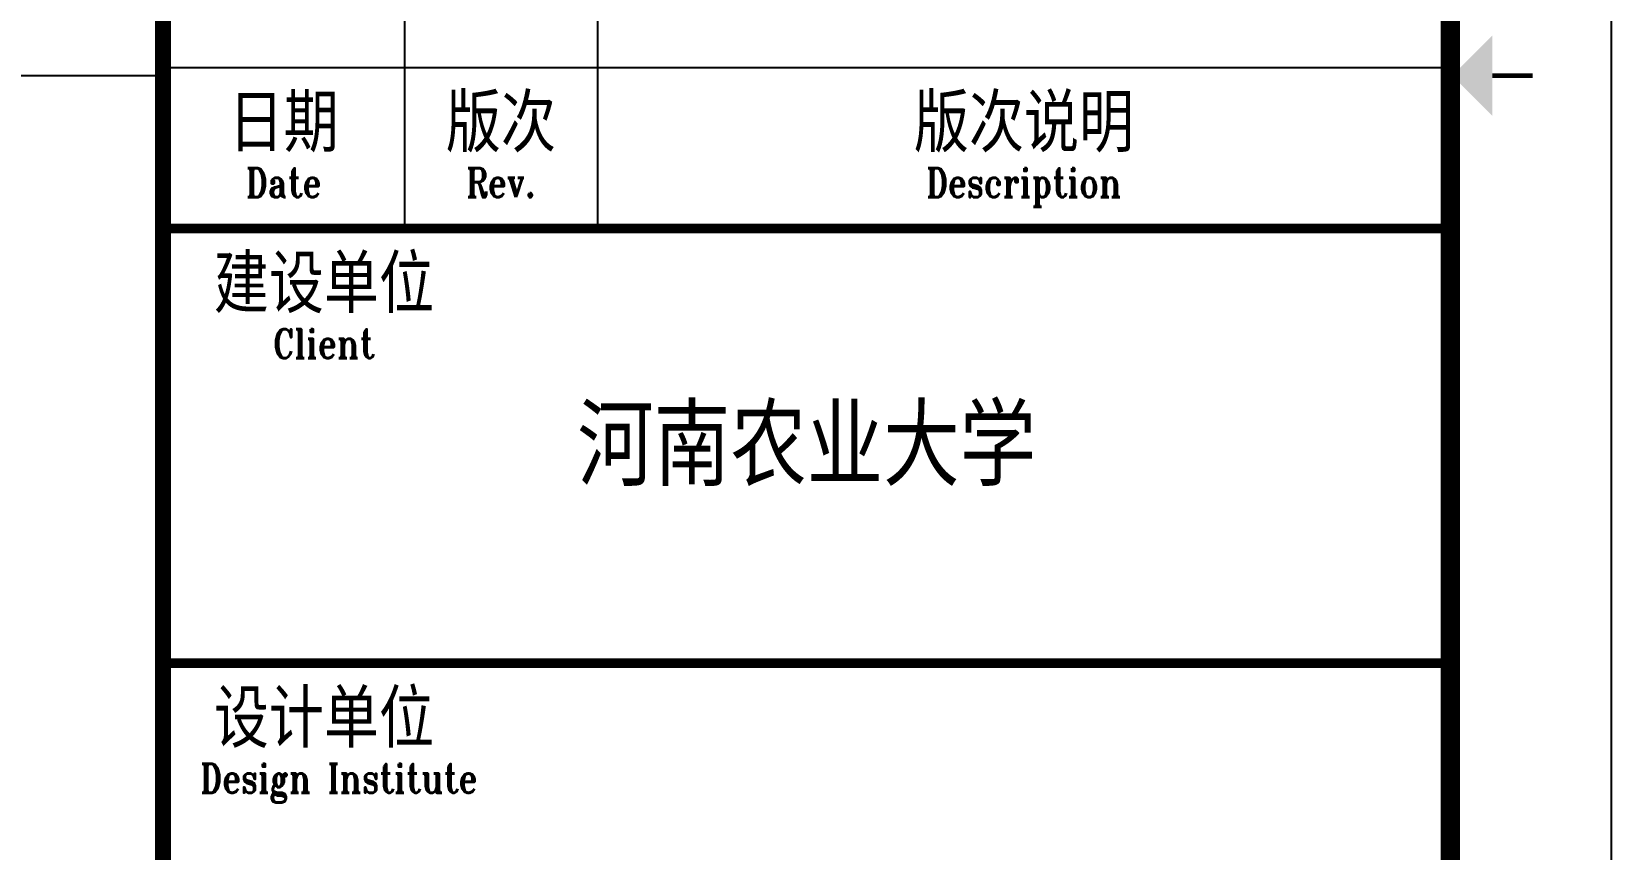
# Model space of a CAD drawing. Header units: millimetres. Extents: x 2998490 to 15040601, y 444546 to 7822218.
# Drawn here: x 14233901 to 14243717, y 7523007 to 7528087 of the extents above; entities that cross this region are included whole.
import ezdxf
from ezdxf.enums import TextEntityAlignment as Align

# ---------------------------------------------------------------- set-up
doc = ezdxf.new("R2010")
doc.units = ezdxf.units.MM
doc.header["$LTSCALE"] = 2000
doc.layers.add('图框', color=7, linetype='Continuous')
doc.styles.add('TKZ1_tjhts.shx', font='tjromant.shx', dxfattribs={"bigfont": 'tjhts.shx'})
doc.styles.add('TKZ2_tjkts.shx', font='tjromant.shx', dxfattribs={"bigfont": 'tjkts.shx'})

# ---------------------------------------------------------------- blocks, each defined once
blk = doc.blocks.new('TJAD_TK_A0')
at = {"layer": '图框'}
for p, q in [((2162, -441.703), (2162, 399.297)), ((2087, 389.297), (2087, -30.703)), ((2099, 389.297), (2099, -30.703)), ((2072, -20.703), (2152, -20.703)), ((2072, -30.703), (2152, -30.703))]:
    blk.add_line(p, q, dxfattribs=at)
at = {"layer": '图框', "const_width": 1.2}
blk.add_lwpolyline([(2152, -431.703), (2152, 389.297), (998, 389.297), (998, -431.703)], close=True, dxfattribs=at)
at = {"layer": '图框'}
for points, const_width in [([(2072, 389.297), (2072, -431.703)], 1), ([(2154.61, -21.203), (2157.11, -21.203)], 0.3), ([(2072, -30.703), (2152, -30.703)], 0.6), ([(2072, -57.703), (2152, -57.703)], 0.6)]:
    blk.add_lwpolyline(points, dxfattribs=dict(at, const_width=const_width))
blk.add_solid([(2154.61, -23.703), (2154.61, -18.703), (2152.11, -21.203)], dxfattribs=at)
at = {"layer": '图框', "style": 'TKZ2_tjkts.shx'}
for s, p in [('日期', (2079.5, -24.155)), ('版次', (2093, -24.155)), ('版次说明', (2125.5, -24.155)), ('建设单位', (2082, -34.155)), ('设计单位', (2082, -61.155))]:
    blk.add_text(s, height=3.6, dxfattribs=at).set_placement(p, align=Align.MIDDLE_CENTER)
at = {"layer": '图框', "style": 'TKZ2_tjkts.shx', "width": 0.8}
for s, p in [('Date', (2079.5, -27.855)), ('Rev.', (2093, -27.855)), ('Description', (2125.5, -27.855)), ('Client', (2082, -37.855)), ('Design Institute', (2082.931, -64.855))]:
    blk.add_text(s, height=1.8, dxfattribs=at).set_placement(p, align=Align.MIDDLE_CENTER)

msp = doc.modelspace()

# ---------------------------------------------------------------- linework, layer by layer
at = {"layer": '图框'}
msp.add_line((14127317.1, 7527813.6), (14234717.1, 7527813.6), dxfattribs=at)

# ---------------------------------------------------------------- block references
at = {"layer": '图框', "xscale": 100, "yscale": 100, "zscale": 100}
msp.add_blockref('TJAD_TK_A0', (14027517.1, 7529933.9), dxfattribs=at)

# ---------------------------------------------------------------- texts
at = {"layer": '图框', "style": 'TKZ1_tjhts.shx'}
msp.add_text('河南农业大学', height=500, dxfattribs=at).set_placement((14238717.1, 7525513.6), align=Align.MIDDLE_CENTER)

doc.saveas('drawing.dxf')
